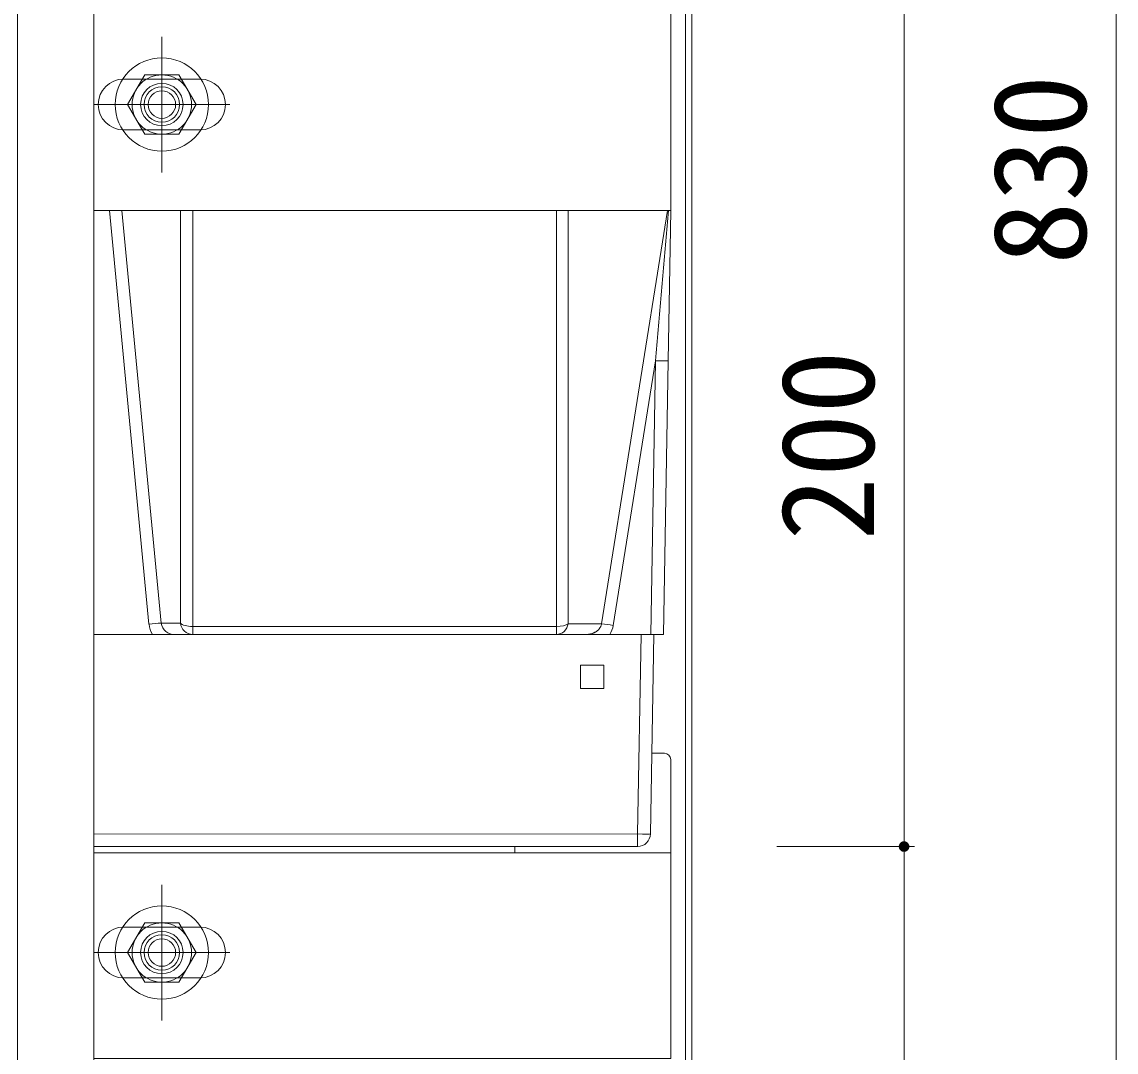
# Model space of a CAD drawing. Units: millimetres on the paper, scale 1:10. Extents: x -5513 to 202, y -3089 to 145.
# Drawn here: x -13.8 to 12, y 21.65 to 45.95 of the extents above; entities that cross this region are included whole.
import ezdxf
from ezdxf.enums import TextEntityAlignment as Align

# ---------------------------------------------------------------- set-up
doc = ezdxf.new("R2010")
doc.units = ezdxf.units.MM
doc.linetypes.add('DOTTED', pattern=[1.75, 0.25, -1.5])
for name, color, linetype, lineweight in [('0-1_0', 7, 'Continuous', 13), ('0-6_UM_PROD_BODY_0', 253, 'Continuous', 13), ('0-7_新しいレイヤ 1', 4, 'Continuous', 13)]:
    doc.layers.add(name, color=color, linetype=linetype, lineweight=lineweight)
doc.styles.add('ＭＳ ゴシック', font='')
doc.styles.get('ＭＳ ゴシック').set_extended_font_data('MS Gothic')

msp = doc.modelspace()

# ---------------------------------------------------------------- linework, layer by layer
at = {"layer": '0-1_0'}
for p, q in [((12, 1.5), (12, 84.5)), ((7, 26.5), (7, 46.5)), ((3.998, 26.5), (7.25, 26.5)), ((4, 26.5), (7.25, 26.5)), ((7, 6.5), (7, 26.5))]:
    msp.add_line(p, q, dxfattribs=at)
at = {"layer": '0-1_0', "color": 8}
for p, q in [((-10.5, 42.4), (-10.5, 45.6)), ((-8.9, 44), (-12.1, 44)), ((-10.5, 22.4), (-10.5, 25.6)), ((-8.9, 24), (-12.1, 24))]:
    msp.add_line(p, q, dxfattribs=at)
at = {"layer": '0-1_0', "color": 4}
for p, q in [((-11.4, 44.6), (-9.6, 44.6)), ((-11.4, 43.4), (-9.6, 43.4)), ((-12.1, 26.5), (-2.175, 26.5)), ((-12.1, 26.35), (1.5, 26.35)), ((-3, 26.5), (-3, 26.501)), ((-11.4, 24.6), (-9.6, 24.6)), ((-11.4, 23.4), (-9.6, 23.4))]:
    msp.add_line(p, q, dxfattribs=at)
for points in [[(-13.9, 4.35), (-12.1, 4.35), (-12.1, 84.5), (-13.9, 84.5)], [(2, 1.5), (1.85, 1.5), (1.85, 66.5), (2, 66.5)]]:
    msp.add_lwpolyline(points, close=True, dxfattribs=at)
for points in [[(1.5, 66.5), (2, 66.5), (2, 1.5)], [(-12.1, 41.5), (1.5, 41.5), (1.5, 46.5)], [(-12.1, 21.5), (1.5, 21.5), (1.5, 26.5)]]:
    msp.add_lwpolyline(points, dxfattribs=at)
at = {"layer": '0-1_0', "color": 8}
for points in [[(-9.692, 44), (-10.096, 44.7), (-10.904, 44.7), (-11.308, 44), (-10.904, 43.3), (-10.096, 43.3)], [(-9.692, 24), (-10.096, 24.7), (-10.904, 24.7), (-11.308, 24), (-10.904, 23.3), (-10.096, 23.3)]]:
    msp.add_lwpolyline(points, close=True, dxfattribs=at)
for centre, radius in [((-10.5, 44), 1.1), ((-10.5, 44), 0.7), ((-10.5, 44), 0.5), ((-10.5, 44), 0.419), ((-10.5, 44), 0.325), ((-10.5, 24), 1.1), ((-10.5, 24), 0.7), ((-10.5, 24), 0.5), ((-10.5, 24), 0.419), ((-10.5, 24), 0.325)]:
    msp.add_circle(centre, radius, dxfattribs=at)
at = {"layer": '0-1_0'}
for points in [[(7.102, 26.572), (6.909, 26.586), (6.897, 26.571)], [(7.102, 26.572), (6.909, 26.586), (6.897, 26.571)], [(7.089, 26.588), (6.923, 26.599), (6.909, 26.586)], [(7.089, 26.588), (6.923, 26.599), (6.909, 26.586)], [(7.089, 26.588), (6.909, 26.586), (7.102, 26.572)], [(7.089, 26.588), (6.909, 26.586), (7.102, 26.572)], [(7.072, 26.602), (6.938, 26.608), (6.923, 26.599)], [(7.072, 26.602), (6.938, 26.608), (6.923, 26.599)], [(7.072, 26.602), (6.923, 26.599), (7.089, 26.588)], [(7.072, 26.602), (6.923, 26.599), (7.089, 26.588)], [(7.053, 26.613), (6.953, 26.616), (6.938, 26.608)], [(7.053, 26.613), (6.953, 26.616), (6.938, 26.608)], [(7.053, 26.613), (6.938, 26.608), (7.072, 26.602)], [(7.053, 26.613), (6.938, 26.608), (7.072, 26.602)], [(7.032, 26.621), (6.971, 26.622), (6.953, 26.616)], [(7.032, 26.621), (6.971, 26.622), (6.953, 26.616)], [(7.032, 26.621), (6.953, 26.616), (7.053, 26.613)], [(7.032, 26.621), (6.953, 26.616), (7.053, 26.613)], [(7.011, 26.625), (6.971, 26.622), (7.032, 26.621)], [(7.011, 26.625), (6.99, 26.625), (6.971, 26.622)], [(7.011, 26.625), (6.971, 26.622), (7.032, 26.621)], [(7.011, 26.625), (6.99, 26.625), (6.971, 26.622)], [(7.124, 26.517), (6.879, 26.533), (6.875, 26.511)], [(7.124, 26.517), (6.879, 26.533), (6.875, 26.511)], [(7.124, 26.517), (6.875, 26.511), (7.125, 26.5)], [(7.124, 26.517), (6.875, 26.511), (7.125, 26.5)], [(7.125, 26.5), (6.875, 26.511), (6.875, 26.489)], [(7.125, 26.5), (6.875, 26.511), (6.875, 26.489)], [(7.125, 26.5), (6.875, 26.489), (7.124, 26.483)], [(7.125, 26.5), (6.875, 26.489), (7.124, 26.483)], [(7.124, 26.483), (6.875, 26.489), (6.879, 26.467)], [(7.124, 26.483), (6.875, 26.489), (6.879, 26.467)], [(7.12, 26.535), (6.887, 26.553), (6.879, 26.533)], [(7.12, 26.535), (6.887, 26.553), (6.879, 26.533)], [(7.12, 26.535), (6.879, 26.533), (7.124, 26.517)], [(7.12, 26.535), (6.879, 26.533), (7.124, 26.517)], [(7.124, 26.483), (6.879, 26.467), (7.12, 26.465)], [(7.124, 26.483), (6.879, 26.467), (7.12, 26.465)], [(7.12, 26.465), (6.879, 26.467), (6.887, 26.447)], [(7.12, 26.465), (6.879, 26.467), (6.887, 26.447)], [(7.113, 26.554), (6.897, 26.571), (6.887, 26.553)], [(7.113, 26.554), (6.897, 26.571), (6.887, 26.553)], [(7.113, 26.554), (6.887, 26.553), (7.12, 26.535)], [(7.113, 26.554), (6.887, 26.553), (7.12, 26.535)], [(7.12, 26.465), (6.887, 26.447), (7.113, 26.446)], [(7.12, 26.465), (6.887, 26.447), (7.113, 26.446)], [(7.113, 26.446), (6.887, 26.447), (6.897, 26.429)], [(7.113, 26.446), (6.887, 26.447), (6.897, 26.429)], [(7.102, 26.572), (6.897, 26.571), (7.113, 26.554)], [(7.102, 26.572), (6.897, 26.571), (7.113, 26.554)], [(7.113, 26.446), (6.897, 26.429), (7.102, 26.428)], [(7.113, 26.446), (6.897, 26.429), (7.102, 26.428)], [(7.102, 26.428), (6.897, 26.429), (6.909, 26.414)], [(7.102, 26.428), (6.897, 26.429), (6.909, 26.414)], [(7.102, 26.428), (6.909, 26.414), (7.089, 26.412)], [(7.102, 26.428), (6.909, 26.414), (7.089, 26.412)], [(7.089, 26.412), (6.909, 26.414), (6.923, 26.401)], [(7.089, 26.412), (6.909, 26.414), (6.923, 26.401)], [(7.089, 26.412), (6.923, 26.401), (7.072, 26.398)], [(7.089, 26.412), (6.923, 26.401), (7.072, 26.398)], [(7.072, 26.398), (6.923, 26.401), (6.938, 26.392)], [(7.072, 26.398), (6.923, 26.401), (6.938, 26.392)], [(7.072, 26.398), (6.938, 26.392), (7.053, 26.387)], [(7.072, 26.398), (6.938, 26.392), (7.053, 26.387)], [(7.053, 26.387), (6.938, 26.392), (6.953, 26.384)], [(7.053, 26.387), (6.938, 26.392), (6.953, 26.384)], [(7.053, 26.387), (6.953, 26.384), (7.032, 26.379)], [(7.053, 26.387), (6.953, 26.384), (7.032, 26.379)], [(7.032, 26.379), (6.953, 26.384), (6.971, 26.378)], [(7.032, 26.379), (6.953, 26.384), (6.971, 26.378)], [(7.032, 26.379), (6.971, 26.378), (7.011, 26.375)], [(7.032, 26.379), (6.971, 26.378), (7.011, 26.375)], [(7.011, 26.375), (6.971, 26.378), (6.99, 26.375)], [(7.011, 26.375), (6.971, 26.378), (6.99, 26.375)]]:
    msp.add_solid(points, dxfattribs=at)
at = {"layer": '0-6_UM_PROD_BODY_0'}
for p, q in [((-12.1, 41.501), (-11.737, 41.501)), ((-11.737, 41.501), (-11.445, 41.501)), ((-11.737, 41.501), (-10.803, 31.748)), ((-10.062, 41.501), (-11.445, 41.501)), ((-11.445, 41.501), (-10.513, 31.772)), ((-10.062, 41.501), (-9.772, 41.501)), ((-10.062, 41.501), (-10.06, 31.772)), ((-9.772, 41.501), (-1.196, 41.502)), ((-9.772, 41.501), (-9.771, 31.689)), ((-1.194, 31.69), (-1.196, 41.502)), ((-1.196, 41.502), (-0.922, 41.502)), ((-0.922, 41.502), (1.422, 41.503)), ((-0.921, 31.756), (-0.922, 41.502)), ((-0.131, 31.756), (1.422, 41.503)), ((1.422, 41.503), (1.448, 41.503)), ((1.499, 41.503), (1.437, 37.959)), ((1.448, 41.503), (1.499, 41.503)), ((0.143, 31.716), (1.137, 37.959)), ((1.137, 37.959), (1.026, 31.502)), ((1.437, 37.959), (1.325, 31.502)), ((-10.513, 31.772), (-10.06, 31.772)), ((-0.921, 31.756), (-0.131, 31.756)), ((-12.1, 31.5), (-10.721, 31.501)), ((-9.771, 31.689), (-1.194, 31.69)), ((-9.771, 31.689), (-9.771, 31.501)), ((-1.194, 31.502), (-1.194, 31.69)), ((0.062, 31.502), (1.026, 31.502)), ((0.719, 26.797), (0.8, 31.502)), ((1.018, 26.797), (1.1, 31.502)), ((1.325, 31.502), (1.026, 31.502)), ((0.719, 26.797), (-12.1, 26.795)), ((0.719, 26.502), (0.719, 26.797)), ((0.719, 26.502), (-12.1, 26.5))]:
    msp.add_line(p, q, dxfattribs=at)
for points in [[(1.448, 41.503), (1.44, 41.413), (1.432, 41.323), (1.424, 41.233), (1.416, 41.143), (1.408, 41.053), (1.4, 40.962), (1.392, 40.872), (1.384, 40.781), (1.376, 40.691), (1.369, 40.6), (1.361, 40.509), (1.353, 40.419), (1.345, 40.328), (1.337, 40.237), (1.329, 40.146), (1.321, 40.055), (1.313, 39.964), (1.305, 39.873), (1.297, 39.782), (1.289, 39.691), (1.281, 39.6), (1.273, 39.509), (1.265, 39.418), (1.257, 39.327), (1.249, 39.236), (1.241, 39.145), (1.233, 39.053), (1.225, 38.962), (1.217, 38.871), (1.209, 38.78), (1.201, 38.689), (1.193, 38.598), (1.185, 38.506), (1.177, 38.415), (1.169, 38.324), (1.161, 38.233), (1.153, 38.142), (1.145, 38.05), (1.137, 37.959)], [(-0.131, 31.756), (-0.133, 31.745), (-0.136, 31.734), (-0.139, 31.723), (-0.143, 31.712), (-0.147, 31.701), (-0.152, 31.69), (-0.158, 31.68), (-0.163, 31.669), (-0.17, 31.659), (-0.177, 31.649), (-0.184, 31.64), (-0.191, 31.631), (-0.199, 31.622), (-0.208, 31.613), (-0.216, 31.604), (-0.226, 31.596), (-0.235, 31.588), (-0.245, 31.581), (-0.255, 31.574), (-0.265, 31.567), (-0.276, 31.56), (-0.287, 31.554), (-0.298, 31.548), (-0.309, 31.542), (-0.321, 31.537), (-0.332, 31.532), (-0.344, 31.528), (-0.356, 31.524), (-0.368, 31.52), (-0.381, 31.517), (-0.393, 31.513), (-0.406, 31.511), (-0.418, 31.508), (-0.431, 31.506), (-0.444, 31.505), (-0.457, 31.504), (-0.47, 31.503), (-0.483, 31.502), (-0.496, 31.502)], [(-10.19, 31.501), (-9.771, 31.501), (-1.194, 31.502), (-0.496, 31.502)]]:
    msp.add_lwpolyline(points, dxfattribs=at)
msp.add_lwpolyline([(-0.625, 30.227), (-0.075, 30.227), (-0.075, 30.777), (-0.625, 30.777)], close=True, dxfattribs=at)
for centre, radius, start, end in [((-10.152, 25.376), 6.405, 93.238, 95.8384), ((-10.22, 31.804), 0.585, 185.5019, 211.2199), ((-10.202, 31.815), 0.315, 187.9332, 272.1714), ((-1.326, 22.796), 9.04, 80.6503, 82.4039), ((-10.432, -138.495), 169.995, 89.91827, 90.09729), ((-0.267, 416.034), 384.533, 269.96589, 270.04895), ((-0.417, 31.806), 0.567, 327.5622, 350.8575), ((0.719, 26.802), 0.3, 270.0076, 359.0076)]:
    msp.add_arc(centre, radius, start, end, dxfattribs=at)
for centre, major_axis, ratio, start_param, end_param in [((1.137, 37.964), (0.3, -0.005), 0.01745, 4.712694, 6.283185), ((-9.771, 31.801), (-0.3, 0), 0.371391, 0.26302, 1.570796), ((-9.771, 31.801), (0, -0.3), 0.970143, 4.809101, 6.283185), ((-1.194, 31.802), (0, 0.3), 0.923077, 3.141593, 4.55974), ((-1.194, 31.802), (0.3, 0), 0.371391, 4.712389, 5.86136), ((0.719, 26.802), (-0.3, 0.005), 0.01745, 1.571101, 3.141593)]:
    msp.add_ellipse(centre, major_axis=major_axis, ratio=ratio, start_param=start_param, end_param=end_param, dxfattribs=at)
at = {"layer": '0-7_新しいレイヤ 1'}
for p, q in [((1.5, 41.8), (1.5, 46.5)), ((1.051, 28.7), (1.35, 28.7)), ((1.5, 28.55), (1.5, 26.3)), ((-11.1, 26.5), (-12.1, 26.5)), ((-2.2, 26.5), (-11.1, 26.5)), ((-11.1, 26.5), (-2.2, 26.5)), ((-2.175, 26.35), (-2.175, 26.501)), ((1.5, 21.8), (1.5, 26.5))]:
    msp.add_line(p, q, dxfattribs=at)
at = {"layer": '0-7_新しいレイヤ 1', "linetype": 'DOTTED'}
msp.add_line((-11.1, 26.5), (-2.145, 26.5), dxfattribs=at)
at = {"layer": '0-7_新しいレイヤ 1'}
for centre, radius, start, end in [((-11.4, 44), 0.6, 90, 270), ((-9.6, 44), 0.6, 270, 90), ((1.35, 28.55), 0.15, 0, 90), ((-11.4, 24), 0.6, 90, 270), ((-9.6, 24), 0.6, 270, 90)]:
    msp.add_arc(centre, radius, start, end, dxfattribs=at)

# ---------------------------------------------------------------- texts
at = {"layer": '0-1_0', "style": 'ＭＳ ゴシック'}
for s, p in [('830', (11.95, 40.217)), ('200', (6.95, 33.717))]:
    msp.add_text(s, height=2.199, rotation=90, dxfattribs=at).set_placement(p, align=Align.BOTTOM_LEFT)

doc.saveas('drawing.dxf')
